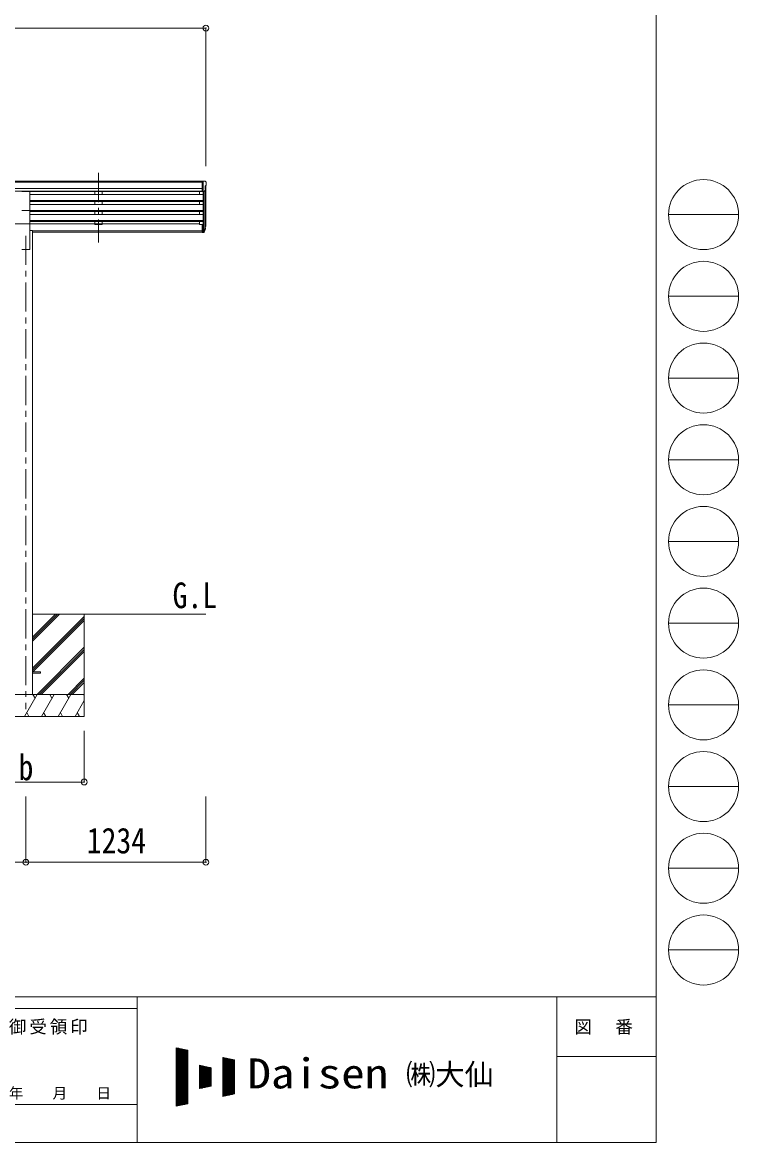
# Model space of a CAD drawing. Units: millimetres at full size, sheet at 1:40; details may follow other scales. Extents: x -11243 to 11243, y -7760 to 7760.
# Drawn here: x 6334 to 11243, y -7760 to -83 of the extents above; entities that cross this region are included whole.
import ezdxf
from ezdxf.enums import TextEntityAlignment as Align

# ---------------------------------------------------------------- set-up
doc = ezdxf.new("R2010")
doc.units = ezdxf.units.MM
doc.header["$LTSCALE"] = 40
doc.header["$PDMODE"] = 32
doc.header["$PDSIZE"] = 40
doc.linetypes.add('CHAIN1', pattern=[8, 5, -1, 1, -1])
for name, color, linetype, lineweight in [('0-0_0', 7, 'Continuous', 9), ('0-1_本体', 5, 'CHAIN1', 9), ('0-3_ELV2', 4, 'Continuous', 9), ('0-6_OTH_LINE', 6, 'Continuous', 9), ('F-0_240', 7, 'Continuous', 9)]:
    doc.layers.add(name, color=color, linetype=linetype, lineweight=lineweight)
doc.layers.add('0-7_SHAPE', color=7, linetype='Continuous')
doc.styles.add('ＭＳ ゴシック', font='')
doc.styles.get('ＭＳ ゴシック').set_extended_font_data('MS Gothic')

msp = doc.modelspace()

# ---------------------------------------------------------------- linework, layer by layer
at = {"layer": '0-0_0'}
for p, q in [((6403.43, -4324.36), (6589.06, -4138.73)), ((6403.43, -4310.22), (6574.92, -4138.73)), ((6403.43, -4296.07), (6560.78, -4138.73)), ((6403.43, -4138.73), (7592.23, -4138.73)), ((6758.23, -4138.73), (6758.23, -4838.73)), ((6403.43, -4508.2), (6758.23, -4153.41)), ((6403.43, -4522.35), (6758.23, -4167.55)), ((6405.69, -4534.23), (6758.23, -4181.69)), ((6435.04, -4688.73), (6758.23, -4365.54)), ((6449.18, -4688.73), (6758.23, -4379.68)), ((6463.32, -4688.73), (6758.23, -4393.82)), ((6647.17, -4688.73), (6758.23, -4577.67)), ((6661.31, -4688.73), (6758.23, -4591.81)), ((6675.45, -4688.73), (6758.23, -4605.95)), ((6758.23, -4688.73), (5958.23, -4688.73)), ((6349.39, -4838.73), (6435.99, -4688.73)), ((6420.99, -4714.71), (6405.99, -4688.73)), ((6464.86, -4838.73), (6551.46, -4688.73)), ((6536.46, -4714.71), (6521.46, -4688.73)), ((6580.33, -4838.73), (6666.93, -4688.73)), ((6636.93, -4688.73), (6651.93, -4714.71)), ((6695.8, -4838.73), (6758.23, -4730.59)), ((6752.4, -4688.73), (6758.23, -4698.83)), ((6364.38, -4812.75), (6379.38, -4838.73)), ((6479.85, -4812.75), (6494.85, -4838.73)), ((6595.32, -4812.75), (6610.32, -4838.73)), ((6710.79, -4812.75), (6725.79, -4838.73)), ((5958.23, -4838.73), (6758.23, -4838.73))]:
    msp.add_line(p, q, dxfattribs=at)
at = {"layer": '0-1_本体'}
for p, q in [((6856.23, -1114.32), (6856.23, -1591.84)), ((6856.23, -1114.32), (6856.23, -1591.84)), ((6358.23, -1545.16), (6358.23, -4788.73))]:
    msp.add_line(p, q, dxfattribs=at)
at = {"layer": '0-3_ELV2'}
for p, q in [((7565.73, -1171.67), (1850.73, -1171.67)), ((7565.73, -1176.89), (1850.73, -1176.89)), ((7565.73, -1220.42), (1850.73, -1220.42)), ((7565.73, -1170.07), (7555.73, -1170.16)), ((7555.73, -1171.67), (7555.73, -1170.16)), ((7565.73, -1242.06), (7565.73, -1170.07)), ((7584.23, -1170.07), (7565.73, -1170.07)), ((7572.23, -1243.06), (7572.23, -1170.07)), ((7579.85, -1241.24), (7588.86, -1225.65)), ((7584.23, -1170.07), (7586.56, -1170.21)), ((7586.23, -1204.58), (7586.23, -1220.86)), ((7591.7, -1201.25), (7586.38, -1204.32)), ((7587.32, -1170.64), (7591.39, -1176.45)), ((7592.23, -1200.65), (7592.23, -1467.09)), ((7594.23, -1179.44), (7594.23, -1180.07)), ((7565.73, -1238.27), (1850.73, -1238.27)), ((6330.73, -1240.7), (6385.73, -1240.7)), ((6385.73, -1372.5), (6385.73, -1240.7)), ((7565.73, -1241.62), (6385.73, -1241.62)), ((6385.73, -1261.97), (7572.23, -1261.97)), ((6385.73, -1303.85), (7572.23, -1303.85)), ((6831.23, -1241.52), (6831.23, -1261.97)), ((6881.23, -1241.52), (6881.23, -1261.97)), ((7547.23, -1241.52), (7547.23, -1261.97)), ((7565.73, -1242.06), (7572.23, -1242.06)), ((7572.23, -1243.06), (7577.44, -1242.74)), ((7572.23, -1243.06), (7572.23, -1467.45)), ((7578.23, -1242.58), (7578.24, -1512.23)), ((7587.26, -1228.42), (7587.26, -1493.8)), ((6330.73, -1372.5), (6385.73, -1372.5)), ((6385.73, -1305.35), (7572.23, -1305.35)), ((6385.73, -1309.67), (7572.23, -1309.67)), ((6385.73, -1330.47), (7572.23, -1330.47)), ((6385.73, -1372.34), (7572.23, -1372.34)), ((6385.73, -1372.5), (6385.73, -1638.73)), ((6385.73, -1373.84), (7572.23, -1373.84)), ((6385.73, -1378.16), (7572.23, -1378.16)), ((6831.23, -1309.67), (6831.23, -1330.47)), ((6831.23, -1378.16), (6831.23, -1398.96)), ((6881.23, -1309.67), (6881.23, -1330.47)), ((6881.23, -1378.16), (6881.23, -1398.96)), ((7547.23, -1309.67), (7547.23, -1330.47)), ((7547.23, -1398.96), (7547.23, -1378.16)), ((6385.73, -1398.96), (7572.23, -1398.96)), ((6385.73, -1440.84), (7572.23, -1440.84)), ((6385.73, -1442.33), (7572.23, -1442.33)), ((6385.73, -1446.65), (7572.23, -1446.65)), ((6831.23, -1446.65), (6831.23, -1468.08)), ((6881.23, -1446.65), (6881.23, -1468.08)), ((7547.23, -1446.65), (7547.23, -1468.08)), ((6385.73, -1463.14), (6115.23, -1463.14)), ((7547.23, -1463.14), (6385.73, -1463.14)), ((6403.43, -1509.73), (6385.73, -1509.73)), ((6403.43, -1509.73), (6403.43, -4688.73)), ((6403.43, -1510.16), (7565.73, -1510.16)), ((6403.43, -1511.55), (7565.73, -1511.55)), ((7565.73, -1519.24), (6403.43, -1519.24)), ((6881.23, -1468.08), (6831.23, -1468.08)), ((7547.23, -1468.08), (7565.73, -1468.08)), ((7565.73, -1467.45), (7565.73, -1521.48)), ((7565.73, -1467.45), (7572.23, -1467.45)), ((7565.73, -1507.58), (7572.23, -1507.58)), ((7565.73, -1512.46), (7572.23, -1512.46)), ((7565.73, -1521.48), (7572.23, -1521.48)), ((7572.23, -1467.45), (7572.23, -1522.22)), ((7572.23, -1512.48), (7577.36, -1512.48)), ((7572.23, -1514.29), (7577.07, -1514.29)), ((7572.23, -1522.22), (7577.07, -1522.22)), ((7578.66, -1511.81), (7586.42, -1496.4)), ((7587.87, -1496.76), (7579.67, -1512.93)), ((7588.48, -1497.32), (7579.67, -1520.87)), ((7590.53, -1480.26), (7587.26, -1487.33)), ((7591.13, -1481.64), (7587.26, -1489.59)), ((7588.82, -1492.92), (7588.48, -1497.32)), ((6330.73, -1638.73), (6385.73, -1638.73)), ((6403.43, -4534.23), (6458.23, -4534.23)), ((6403.43, -4543.23), (6458.23, -4543.23)), ((6458.23, -4534.23), (6458.23, -4543.23))]:
    msp.add_line(p, q, dxfattribs=at)
for centre, radius, start, end in [((7586.53, -1204.58), 0.3, 120, 180), ((7586.53, -1220.86), 0.3, 180, 265.2833), ((7586.26, -1224.15), 3, 330, 85.2833), ((7586.5, -1171.21), 1, 35, 86.5), ((7591.23, -1179.44), 3, 0, 87), ((7587.32, -1196.88), 6.18, 315.00103, 354.2965), ((7392.23, -1180.07), 202, 355.05096, 0), ((7577.25, -1239.74), 3, 273.5, 330), ((7561.64, -1470.77), 30.41, 341.80266, 352.8448), ((7563.05, -1472.52), 29.53, 342.01856, 353.49194)]:
    msp.add_arc(centre, radius, start, end, dxfattribs=at)
for centre, major_axis, ratio, start_param, end_param in [((7577.07, -1511.58), (3, 0), 0.90356, 4.712389, 5.7595865), ((7577.07, -1519.51), (-3, 0), 0.90356, 1.5707963, 2.6179939), ((7577.36, -1511.13), (1.5, 0), 0.90356, 4.712389, 5.7595865), ((7502.31, -1472.86), (88.05, 0), 0.90356, 5.9828017, 6.0168888), ((7587.52, -1492.92), (-1.3, 0), 0.90356, 2.9359903, 4.9130961), ((7501.6, -1476.73), (89.07, 0), 0.90356, 6.0316505, 6.077583), ((7504.37, -1466.28), (-87.93, 4.42), 0.541684, 3.060334, 3.2172517), ((7503.58, -1472.96), (89.06, 1.43), 0.57596, 6.1985533, 6.3701348)]:
    msp.add_ellipse(centre, major_axis=major_axis, ratio=ratio, start_param=start_param, end_param=end_param, dxfattribs=at)
at = {"layer": '0-6_OTH_LINE'}
for p, q in [((1824.23, -121.67), (7592.23, -121.67)), ((7592.23, -121.67), (7592.23, -1067.09)), ((6758.23, -5288.73), (6758.23, -4938.75)), ((5958.23, -5288.73), (6758.23, -5288.73)), ((6358.23, -5838.73), (6358.23, -5388.73)), ((7592.23, -5838.73), (7592.23, -5388.73)), ((6358.23, -5838.73), (3058.23, -5838.73)), ((7592.23, -5838.73), (6358.23, -5838.73))]:
    msp.add_line(p, q, dxfattribs=at)
for p in [(7592.23, -121.67), (6758.23, -5288.73), (6358.23, -5838.73), (7592.23, -5838.73)]:
    msp.add_point(p, dxfattribs=at)
at = {"layer": 'F-0_240', "color": 5}
for p, q in [((10677.26, 7760), (10677.26, -7760)), ((-11242.74, -6760), (10677.26, -6760)), ((7121.58, -6760), (7121.58, -7760)), ((9997.25, -6760), (9997.25, -7760)), ((-11242.74, -6840), (7121.58, -6840)), ((9997.25, -7170), (10677.26, -7170)), ((6001.58, -7500), (7121.58, -7500)), ((-11242.74, -7760), (10677.26, -7760))]:
    msp.add_line(p, q, dxfattribs=at)
at = {"layer": 'F-0_240', "color": 4}
for p, q in [((10762.74, -1400), (11242.74, -1400)), ((10762.74, -1960), (11242.74, -1960)), ((10762.74, -2520), (11242.74, -2520)), ((10762.74, -3080), (11242.74, -3080)), ((10762.74, -3640), (11242.74, -3640)), ((10762.74, -4200), (11242.74, -4200)), ((10762.74, -4760), (11242.74, -4760)), ((10762.74, -5320), (11242.74, -5320)), ((10762.74, -5880), (11242.74, -5880)), ((10762.74, -6440), (11242.74, -6440))]:
    msp.add_line(p, q, dxfattribs=at)
at = {"layer": 'F-0_240'}
for p, q in [((7388.19, -7110.13), (7468.19, -7126.8)), ((7388.19, -7110.13), (7388.19, -7510.13)), ((7388.19, -7113.9), (7406.26, -7113.9)), ((7388.19, -7117.9), (7425.46, -7117.9)), ((7388.19, -7121.9), (7444.66, -7121.9)), ((7388.19, -7125.9), (7463.86, -7125.9)), ((7388.19, -7129.9), (7468.19, -7129.9)), ((7388.19, -7133.9), (7468.19, -7133.9)), ((7388.19, -7137.9), (7468.19, -7137.9)), ((7390.57, -7509.64), (7390.57, -7110.63)), ((7394.57, -7508.81), (7394.57, -7111.46)), ((7398.57, -7507.97), (7398.57, -7112.29)), ((7402.57, -7507.14), (7402.57, -7113.13)), ((7406.57, -7506.31), (7406.57, -7113.96)), ((7410.57, -7505.47), (7410.57, -7114.79)), ((7414.57, -7504.64), (7414.57, -7115.63)), ((7418.57, -7503.81), (7418.57, -7116.46)), ((7422.57, -7502.97), (7422.57, -7117.29)), ((7426.57, -7502.14), (7426.57, -7118.13)), ((7430.57, -7501.31), (7430.57, -7118.96)), ((7434.57, -7500.47), (7434.57, -7119.79)), ((7438.57, -7499.64), (7438.57, -7120.63)), ((7442.57, -7498.81), (7442.57, -7121.46)), ((7446.57, -7497.97), (7446.57, -7122.29)), ((7450.57, -7497.14), (7450.57, -7123.13)), ((7454.57, -7496.31), (7454.57, -7123.96)), ((7458.57, -7495.47), (7458.57, -7124.79)), ((7462.57, -7494.64), (7462.57, -7125.63)), ((7466.57, -7493.81), (7466.57, -7126.46)), ((7468.19, -7126.8), (7468.19, -7493.47)), ((7388.19, -7141.9), (7468.19, -7141.9)), ((7388.19, -7145.9), (7468.19, -7145.9)), ((7388.19, -7149.9), (7468.19, -7149.9)), ((7388.19, -7153.9), (7468.19, -7153.9)), ((7388.19, -7157.9), (7468.19, -7157.9)), ((7388.19, -7161.9), (7468.19, -7161.9)), ((7388.19, -7165.9), (7468.19, -7165.9)), ((7388.19, -7169.9), (7468.19, -7169.9)), ((7388.19, -7173.9), (7468.19, -7173.9)), ((7388.19, -7177.9), (7468.19, -7177.9)), ((7388.19, -7181.9), (7468.19, -7181.9)), ((7388.19, -7185.9), (7468.19, -7185.9)), ((7388.19, -7189.9), (7468.19, -7189.9)), ((7388.19, -7193.9), (7468.19, -7193.9)), ((7388.19, -7197.9), (7468.19, -7197.9)), ((7388.19, -7201.9), (7468.19, -7201.9)), ((7388.19, -7205.9), (7468.19, -7205.9)), ((7388.19, -7209.9), (7468.19, -7209.9)), ((7388.19, -7213.9), (7468.19, -7213.9)), ((7708.19, -7176.8), (7788.19, -7193.47)), ((7708.19, -7176.8), (7708.19, -7443.47)), ((7708.19, -7177.9), (7713.46, -7177.9)), ((7708.19, -7181.9), (7732.66, -7181.9)), ((7708.19, -7185.9), (7751.86, -7185.9)), ((7708.19, -7189.9), (7771.06, -7189.9)), ((7708.19, -7193.9), (7788.19, -7193.9)), ((7708.19, -7197.9), (7788.19, -7197.9)), ((7708.19, -7201.9), (7788.19, -7201.9)), ((7708.19, -7205.9), (7788.19, -7205.9)), ((7708.19, -7209.9), (7788.19, -7209.9)), ((7708.19, -7213.9), (7788.19, -7213.9)), ((7710.57, -7442.97), (7710.57, -7177.29)), ((7714.57, -7442.14), (7714.57, -7178.13)), ((7718.57, -7441.31), (7718.57, -7178.96)), ((7722.57, -7440.47), (7722.57, -7179.79)), ((7726.57, -7439.64), (7726.57, -7180.63)), ((7730.57, -7438.81), (7730.57, -7181.46)), ((7734.57, -7437.97), (7734.57, -7182.29)), ((7738.57, -7437.14), (7738.57, -7183.13)), ((7742.57, -7436.31), (7742.57, -7183.96)), ((7746.57, -7435.47), (7746.57, -7184.79)), ((7750.57, -7434.64), (7750.57, -7185.63)), ((7754.57, -7433.81), (7754.57, -7186.46)), ((7758.57, -7432.97), (7758.57, -7187.29)), ((7762.57, -7432.14), (7762.57, -7188.13)), ((7766.57, -7431.31), (7766.57, -7188.96)), ((7770.57, -7430.47), (7770.57, -7189.79)), ((7774.57, -7429.64), (7774.57, -7190.63)), ((7778.57, -7428.81), (7778.57, -7191.46)), ((7782.57, -7427.97), (7782.57, -7192.29)), ((7786.57, -7427.14), (7786.57, -7193.13)), ((7788.19, -7193.47), (7788.19, -7426.8)), ((7388.19, -7217.9), (7468.19, -7217.9)), ((7388.19, -7221.9), (7468.19, -7221.9)), ((7388.19, -7225.9), (7468.19, -7225.9)), ((7388.19, -7229.9), (7468.19, -7229.9)), ((7388.19, -7233.9), (7468.19, -7233.9)), ((7388.19, -7237.9), (7468.19, -7237.9)), ((7388.19, -7241.9), (7468.19, -7241.9)), ((7388.19, -7245.9), (7468.19, -7245.9)), ((7388.19, -7249.9), (7468.19, -7249.9)), ((7388.19, -7253.9), (7468.19, -7253.9)), ((7388.19, -7257.9), (7468.19, -7257.9)), ((7388.19, -7261.9), (7468.19, -7261.9)), ((7388.19, -7265.9), (7468.19, -7265.9)), ((7388.19, -7269.9), (7468.19, -7269.9)), ((7388.19, -7273.9), (7468.19, -7273.9)), ((7388.19, -7277.9), (7468.19, -7277.9)), ((7388.19, -7281.9), (7468.19, -7281.9)), ((7388.19, -7285.9), (7468.19, -7285.9)), ((7388.19, -7289.9), (7468.19, -7289.9)), ((7548.19, -7230.13), (7628.19, -7246.8)), ((7548.19, -7230.13), (7548.19, -7390.13)), ((7548.19, -7233.9), (7566.26, -7233.9)), ((7548.19, -7237.9), (7585.46, -7237.9)), ((7548.19, -7241.9), (7604.66, -7241.9)), ((7548.19, -7245.9), (7623.86, -7245.9)), ((7548.19, -7249.9), (7628.19, -7249.9)), ((7548.19, -7253.9), (7628.19, -7253.9)), ((7548.19, -7257.9), (7628.19, -7257.9)), ((7548.19, -7261.9), (7628.19, -7261.9)), ((7548.19, -7265.9), (7628.19, -7265.9)), ((7548.19, -7269.9), (7628.19, -7269.9)), ((7548.19, -7273.9), (7628.19, -7273.9)), ((7548.19, -7277.9), (7628.19, -7277.9)), ((7548.19, -7281.9), (7628.19, -7281.9)), ((7548.19, -7285.9), (7628.19, -7285.9)), ((7548.19, -7289.9), (7628.19, -7289.9)), ((7550.57, -7389.64), (7550.57, -7230.63)), ((7554.57, -7388.81), (7554.57, -7231.46)), ((7558.57, -7387.97), (7558.57, -7232.29)), ((7562.57, -7387.14), (7562.57, -7233.13)), ((7566.57, -7386.31), (7566.57, -7233.96)), ((7570.57, -7385.47), (7570.57, -7234.79)), ((7574.57, -7384.64), (7574.57, -7235.63)), ((7578.57, -7383.81), (7578.57, -7236.46)), ((7582.57, -7382.97), (7582.57, -7237.29)), ((7586.57, -7382.14), (7586.57, -7238.13)), ((7590.57, -7381.31), (7590.57, -7238.96)), ((7594.57, -7380.47), (7594.57, -7239.79)), ((7598.57, -7379.64), (7598.57, -7240.63)), ((7602.57, -7378.81), (7602.57, -7241.46)), ((7606.57, -7377.97), (7606.57, -7242.29)), ((7610.57, -7377.14), (7610.57, -7243.13)), ((7614.57, -7376.31), (7614.57, -7243.96)), ((7618.57, -7375.47), (7618.57, -7244.79)), ((7622.57, -7374.64), (7622.57, -7245.63)), ((7626.57, -7373.81), (7626.57, -7246.46)), ((7628.19, -7246.8), (7628.19, -7373.47)), ((7708.19, -7217.9), (7788.19, -7217.9)), ((7708.19, -7221.9), (7788.19, -7221.9)), ((7708.19, -7225.9), (7788.19, -7225.9)), ((7708.19, -7229.9), (7788.19, -7229.9)), ((7708.19, -7233.9), (7788.19, -7233.9)), ((7708.19, -7237.9), (7788.19, -7237.9)), ((7708.19, -7241.9), (7788.19, -7241.9)), ((7708.19, -7245.9), (7788.19, -7245.9)), ((7708.19, -7249.9), (7788.19, -7249.9)), ((7708.19, -7253.9), (7788.19, -7253.9)), ((7708.19, -7257.9), (7788.19, -7257.9)), ((7708.19, -7261.9), (7788.19, -7261.9)), ((7708.19, -7265.9), (7788.19, -7265.9)), ((7708.19, -7269.9), (7788.19, -7269.9)), ((7708.19, -7273.9), (7788.19, -7273.9)), ((7708.19, -7277.9), (7788.19, -7277.9)), ((7708.19, -7281.9), (7788.19, -7281.9)), ((7708.19, -7285.9), (7788.19, -7285.9)), ((7708.19, -7289.9), (7788.19, -7289.9)), ((7388.19, -7293.9), (7468.19, -7293.9)), ((7388.19, -7297.9), (7468.19, -7297.9)), ((7388.19, -7301.9), (7468.19, -7301.9)), ((7388.19, -7305.9), (7468.19, -7305.9)), ((7388.19, -7309.9), (7468.19, -7309.9)), ((7388.19, -7313.9), (7468.19, -7313.9)), ((7388.19, -7317.9), (7468.19, -7317.9)), ((7388.19, -7321.9), (7468.19, -7321.9)), ((7388.19, -7325.9), (7468.19, -7325.9)), ((7388.19, -7329.9), (7468.19, -7329.9)), ((7388.19, -7333.9), (7468.19, -7333.9)), ((7388.19, -7337.9), (7468.19, -7337.9)), ((7388.19, -7341.9), (7468.19, -7341.9)), ((7388.19, -7345.9), (7468.19, -7345.9)), ((7388.19, -7349.9), (7468.19, -7349.9)), ((7388.19, -7353.9), (7468.19, -7353.9)), ((7388.19, -7357.9), (7468.19, -7357.9)), ((7388.19, -7361.9), (7468.19, -7361.9)), ((7388.19, -7365.9), (7468.19, -7365.9)), ((7388.19, -7369.9), (7468.19, -7369.9)), ((7548.19, -7293.9), (7628.19, -7293.9)), ((7548.19, -7297.9), (7628.19, -7297.9)), ((7548.19, -7301.9), (7628.19, -7301.9)), ((7548.19, -7305.9), (7628.19, -7305.9)), ((7548.19, -7309.9), (7628.19, -7309.9)), ((7548.19, -7313.9), (7628.19, -7313.9)), ((7548.19, -7317.9), (7628.19, -7317.9)), ((7548.19, -7321.9), (7628.19, -7321.9)), ((7548.19, -7325.9), (7628.19, -7325.9)), ((7548.19, -7329.9), (7628.19, -7329.9)), ((7548.19, -7333.9), (7628.19, -7333.9)), ((7548.19, -7337.9), (7628.19, -7337.9)), ((7548.19, -7341.9), (7628.19, -7341.9)), ((7548.19, -7345.9), (7628.19, -7345.9)), ((7548.19, -7349.9), (7628.19, -7349.9)), ((7548.19, -7353.9), (7628.19, -7353.9)), ((7548.19, -7357.9), (7628.19, -7357.9)), ((7548.19, -7361.9), (7628.19, -7361.9)), ((7548.19, -7365.9), (7628.19, -7365.9)), ((7548.19, -7369.9), (7628.19, -7369.9)), ((7708.19, -7293.9), (7788.19, -7293.9)), ((7708.19, -7297.9), (7788.19, -7297.9)), ((7708.19, -7301.9), (7788.19, -7301.9)), ((7708.19, -7305.9), (7788.19, -7305.9)), ((7708.19, -7309.9), (7788.19, -7309.9)), ((7708.19, -7313.9), (7788.19, -7313.9)), ((7708.19, -7317.9), (7788.19, -7317.9)), ((7708.19, -7321.9), (7788.19, -7321.9)), ((7708.19, -7325.9), (7788.19, -7325.9)), ((7708.19, -7329.9), (7788.19, -7329.9)), ((7708.19, -7333.9), (7788.19, -7333.9)), ((7708.19, -7337.9), (7788.19, -7337.9)), ((7708.19, -7341.9), (7788.19, -7341.9)), ((7708.19, -7345.9), (7788.19, -7345.9)), ((7708.19, -7349.9), (7788.19, -7349.9)), ((7708.19, -7353.9), (7788.19, -7353.9)), ((7708.19, -7357.9), (7788.19, -7357.9)), ((7708.19, -7361.9), (7788.19, -7361.9)), ((7708.19, -7365.9), (7788.19, -7365.9)), ((7708.19, -7369.9), (7788.19, -7369.9)), ((7388.19, -7373.9), (7468.19, -7373.9)), ((7388.19, -7377.9), (7468.19, -7377.9)), ((7388.19, -7381.9), (7468.19, -7381.9)), ((7388.19, -7385.9), (7468.19, -7385.9)), ((7388.19, -7389.9), (7468.19, -7389.9)), ((7388.19, -7393.9), (7468.19, -7393.9)), ((7388.19, -7397.9), (7468.19, -7397.9)), ((7388.19, -7401.9), (7468.19, -7401.9)), ((7388.19, -7405.9), (7468.19, -7405.9)), ((7388.19, -7409.9), (7468.19, -7409.9)), ((7388.19, -7413.9), (7468.19, -7413.9)), ((7388.19, -7417.9), (7468.19, -7417.9)), ((7388.19, -7421.9), (7468.19, -7421.9)), ((7388.19, -7425.9), (7468.19, -7425.9)), ((7388.19, -7429.9), (7468.19, -7429.9)), ((7388.19, -7433.9), (7468.19, -7433.9)), ((7388.19, -7437.9), (7468.19, -7437.9)), ((7388.19, -7441.9), (7468.19, -7441.9)), ((7388.19, -7445.9), (7468.19, -7445.9)), ((7548.19, -7390.13), (7628.19, -7373.47)), ((7548.19, -7373.9), (7626.13, -7373.9)), ((7548.19, -7377.9), (7606.93, -7377.9)), ((7548.19, -7381.9), (7587.73, -7381.9)), ((7548.19, -7385.9), (7568.53, -7385.9)), ((7548.19, -7389.9), (7549.33, -7389.9)), ((7708.19, -7373.9), (7788.19, -7373.9)), ((7708.19, -7377.9), (7788.19, -7377.9)), ((7708.19, -7381.9), (7788.19, -7381.9)), ((7708.19, -7385.9), (7788.19, -7385.9)), ((7708.19, -7389.9), (7788.19, -7389.9)), ((7708.19, -7393.9), (7788.19, -7393.9)), ((7708.19, -7397.9), (7788.19, -7397.9)), ((7708.19, -7401.9), (7788.19, -7401.9)), ((7708.19, -7405.9), (7788.19, -7405.9)), ((7708.19, -7409.9), (7788.19, -7409.9)), ((7708.19, -7413.9), (7788.19, -7413.9)), ((7708.19, -7417.9), (7788.19, -7417.9)), ((7708.19, -7421.9), (7788.19, -7421.9)), ((7708.19, -7425.9), (7788.19, -7425.9)), ((7788.19, -7426.8), (7708.19, -7443.47)), ((7708.19, -7429.9), (7773.33, -7429.9)), ((7708.19, -7433.9), (7754.13, -7433.9)), ((7708.19, -7437.9), (7734.93, -7437.9)), ((7708.19, -7441.9), (7715.73, -7441.9)), ((7388.19, -7449.9), (7468.19, -7449.9)), ((7388.19, -7453.9), (7468.19, -7453.9)), ((7388.19, -7457.9), (7468.19, -7457.9)), ((7388.19, -7461.9), (7468.19, -7461.9)), ((7388.19, -7465.9), (7468.19, -7465.9)), ((7388.19, -7469.9), (7468.19, -7469.9)), ((7388.19, -7473.9), (7468.19, -7473.9)), ((7388.19, -7477.9), (7468.19, -7477.9)), ((7388.19, -7481.9), (7468.19, -7481.9)), ((7388.19, -7485.9), (7468.19, -7485.9)), ((7388.19, -7489.9), (7468.19, -7489.9)), ((7468.19, -7493.47), (7388.19, -7510.13)), ((7388.19, -7493.9), (7466.13, -7493.9)), ((7388.19, -7497.9), (7446.93, -7497.9)), ((7388.19, -7501.9), (7427.73, -7501.9)), ((7388.19, -7505.9), (7408.53, -7505.9)), ((7388.19, -7509.9), (7389.33, -7509.9))]:
    msp.add_line(p, q, dxfattribs=at)
at = {"layer": 'F-0_240', "color": 4}
for centre in [(11002.74, -1400), (11002.74, -1960), (11002.74, -2520), (11002.74, -3080), (11002.74, -3640), (11002.74, -4200), (11002.74, -4760), (11002.74, -5320), (11002.74, -5880), (11002.74, -6440)]:
    msp.add_circle(centre, 240, dxfattribs=at)

# ---------------------------------------------------------------- texts
at = {"layer": '0-6_OTH_LINE', "color": 7, "style": 'ＭＳ ゴシック', "width": 0.85}
for s, p in [('b', (6308.23, -5328.73)), ('1234', (6775.23, -5830.73))]:
    msp.add_text(s, height=176, dxfattribs=at).set_placement(p, align=Align.BOTTOM_LEFT)
at = {"layer": '0-7_SHAPE', "style": 'ＭＳ ゴシック', "width": 0.85}
msp.add_text('G.L', height=176, dxfattribs=at).set_placement((7363.7, -4150.03), align=Align.BOTTOM_LEFT)
at = {"layer": 'F-0_240', "style": 'ＭＳ ゴシック', "width": 1.15}
msp.add_text('Daisen', height=205.3, dxfattribs=at).set_placement((7877.34, -7450.13), align=Align.BOTTOM_LEFT)
at = {"layer": 'F-0_240', "style": 'ＭＳ ゴシック'}
for s, height, p in [('㈱大仙\u3000', 146.6, (8964.54, -7410.13)), ('年\u3000\u3000月\u3000\u3000日', 73.31, (6241.58, -7480))]:
    msp.add_text(s, height=height, dxfattribs=at).set_placement(p, align=Align.BOTTOM_LEFT)
at = {"layer": 'F-0_240', "char_height": 87.98, "attachment_point": 7, "style": 'ＭＳ ゴシック'}
for s, insert in [('\\T1.17;御受領印', (6241.58, -7020)), ('\\T1.17;図\u3000番', (10117.25, -7020))]:
    msp.add_mtext(s, dxfattribs=dict(at, insert=insert))

doc.saveas('drawing.dxf')
